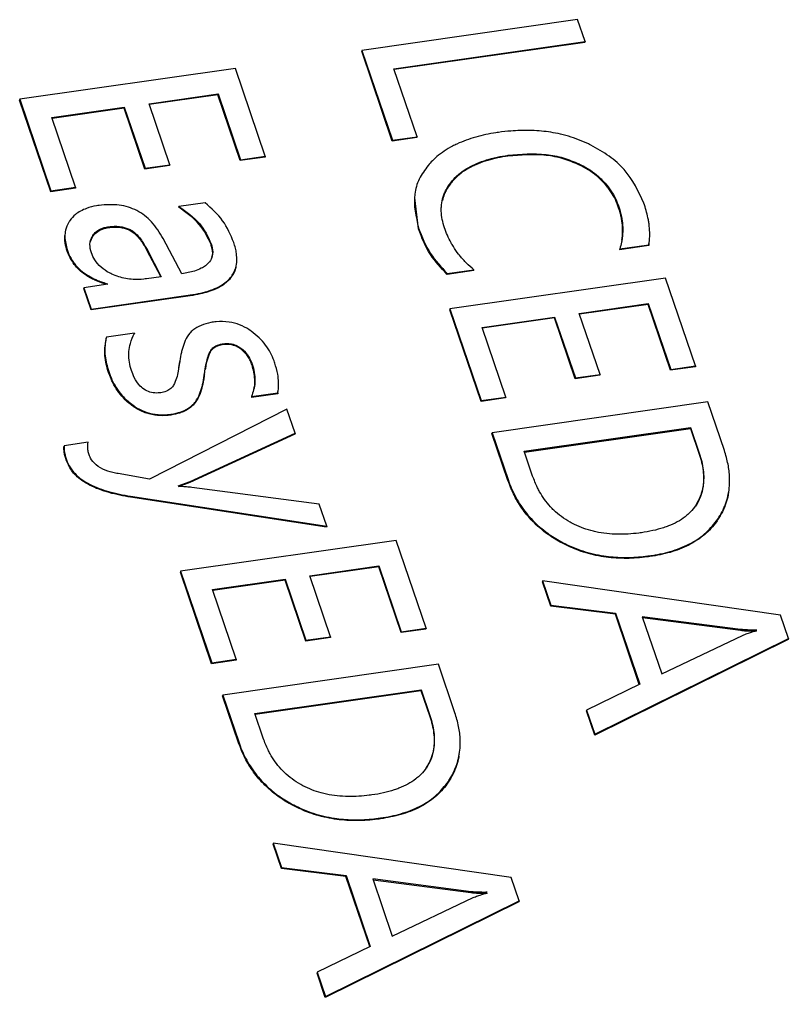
# Model space of a CAD drawing. Header units: millimetres. Extents: x 5 to 415, y 5 to 292.
# Drawn here: x 332.375 to 332.943, y 234.106 to 234.829 of the extents above; entities that cross this region are included whole.
import ezdxf

# ---------------------------------------------------------------- set-up
doc = ezdxf.new("R2010")
doc.units = ezdxf.units.MM

msp = doc.modelspace()

# ---------------------------------------------------------------- linework, layer by layer
at = {"color": 7, "linetype": 'Continuous', "lineweight": 25}
for p, q in [((332.78747, 234.82891), (332.62811, 234.80617)), ((332.793, 234.81265), (332.78747, 234.82891)), ((332.65182, 234.79251), (332.793, 234.81265)), ((332.7929, 234.81202), (332.65202, 234.79191)), ((332.793, 234.81265), (332.7929, 234.81202)), ((332.62811, 234.80617), (332.62801, 234.80553)), ((332.65063, 234.73913), (332.62801, 234.80553)), ((332.62811, 234.80617), (332.65074, 234.73977)), ((332.53466, 234.79283), (332.37531, 234.77009)), ((332.55676, 234.72798), (332.53466, 234.79283)), ((332.6689, 234.74236), (332.65182, 234.79251)), ((332.37531, 234.77009), (332.37521, 234.76946)), ((332.39828, 234.70174), (332.37521, 234.76946)), ((332.37531, 234.77009), (332.39838, 234.70238)), ((332.47087, 234.76669), (332.52187, 234.77396)), ((332.52177, 234.77333), (332.47107, 234.76609)), ((332.52187, 234.77396), (332.52177, 234.77333)), ((332.53833, 234.72473), (332.52177, 234.77333)), ((332.52187, 234.77396), (332.53843, 234.72536)), ((332.39901, 234.75643), (332.45262, 234.76408)), ((332.45252, 234.76345), (332.39922, 234.75584)), ((332.45262, 234.76408), (332.45252, 234.76345)), ((332.46786, 234.71842), (332.45252, 234.76345)), ((332.45262, 234.76408), (332.46797, 234.71906)), ((332.48621, 234.72166), (332.47087, 234.76669)), ((332.41655, 234.70497), (332.39901, 234.75643)), ((332.6688, 234.74173), (332.65063, 234.73913)), ((332.65074, 234.73977), (332.65063, 234.73913)), ((332.65074, 234.73977), (332.6689, 234.74236)), ((332.6689, 234.74236), (332.6688, 234.74173)), ((332.55666, 234.72734), (332.53833, 234.72473)), ((332.53843, 234.72536), (332.53833, 234.72473)), ((332.53843, 234.72536), (332.55676, 234.72798)), ((332.55676, 234.72798), (332.55666, 234.72734)), ((332.73619, 234.72868), (332.73609, 234.72804)), ((332.48611, 234.72102), (332.46786, 234.71842)), ((332.46797, 234.71906), (332.46786, 234.71842)), ((332.46797, 234.71906), (332.48621, 234.72166)), ((332.48621, 234.72166), (332.48611, 234.72102)), ((332.7886, 234.72228), (332.7885, 234.72165)), ((332.41645, 234.70433), (332.39828, 234.70174)), ((332.39838, 234.70238), (332.41655, 234.70497)), ((332.41655, 234.70497), (332.41645, 234.70433)), ((332.69494, 234.70983), (332.69484, 234.70919)), ((332.39838, 234.70238), (332.39828, 234.70174)), ((332.66995, 234.67419), (332.66734, 234.69709)), ((332.49286, 234.69019), (332.49296, 234.69083)), ((332.51235, 234.6936), (332.49296, 234.69083)), ((332.81797, 234.6905), (332.81787, 234.68986)), ((332.44098, 234.67523), (332.44108, 234.67587)), ((332.67005, 234.67482), (332.66995, 234.67419)), ((332.42774, 234.66489), (332.42925, 234.66876)), ((332.42936, 234.6694), (332.42925, 234.66876)), ((332.45692, 234.67374), (332.45682, 234.6731)), ((332.49512, 234.64112), (332.48131, 234.6671)), ((332.51678, 234.66331), (332.51667, 234.66268)), ((332.84004, 234.66191), (332.81853, 234.65884)), ((332.81863, 234.65947), (332.84014, 234.66254)), ((332.84017, 234.66424), (332.84004, 234.66191)), ((332.84014, 234.66254), (332.84004, 234.66191)), ((332.84025, 234.6631), (332.84035, 234.66374)), ((332.41056, 234.65838), (332.41046, 234.65775)), ((332.46913, 234.65948), (332.46903, 234.65885)), ((332.46903, 234.65885), (332.47948, 234.63889)), ((332.46913, 234.65948), (332.47989, 234.63895)), ((332.81863, 234.65947), (332.81853, 234.65884)), ((332.47989, 234.63895), (332.46897, 234.63739)), ((332.71083, 234.64347), (332.69111, 234.64065)), ((332.69121, 234.64129), (332.69111, 234.64065)), ((332.69121, 234.64129), (332.71093, 234.6441)), ((332.71083, 234.64347), (332.71093, 234.6441)), ((332.44037, 234.63331), (332.42278, 234.6308)), ((332.85256, 234.63789), (332.6932, 234.61515)), ((332.87466, 234.57303), (332.85256, 234.63789)), ((332.42278, 234.6308), (332.42267, 234.63016)), ((332.42805, 234.61439), (332.42267, 234.63016)), ((332.42278, 234.6308), (332.42815, 234.61503)), ((332.50129, 234.62484), (332.42805, 234.61439)), ((332.42815, 234.61503), (332.50139, 234.62548)), ((332.50139, 234.62548), (332.50129, 234.62484)), ((332.78877, 234.61174), (332.83977, 234.61902)), ((332.83966, 234.61838), (332.78897, 234.61115)), ((332.83977, 234.61902), (332.83966, 234.61838)), ((332.85623, 234.56978), (332.83966, 234.61838)), ((332.83977, 234.61902), (332.85633, 234.57042)), ((332.42815, 234.61503), (332.42805, 234.61439)), ((332.6932, 234.61515), (332.6931, 234.61451)), ((332.71618, 234.54679), (332.6931, 234.61451)), ((332.6932, 234.61515), (332.71628, 234.54743)), ((332.80411, 234.56671), (332.78877, 234.61174)), ((332.71691, 234.60149), (332.77052, 234.60914)), ((332.77041, 234.6085), (332.71711, 234.60089)), ((332.77052, 234.60914), (332.77041, 234.6085)), ((332.78576, 234.56347), (332.77041, 234.6085)), ((332.77052, 234.60914), (332.78586, 234.56411)), ((332.46004, 234.59717), (332.43942, 234.59423)), ((332.46004, 234.59717), (332.45994, 234.59653)), ((332.73445, 234.55002), (332.71691, 234.60149)), ((332.5259, 234.58942), (332.52579, 234.58878)), ((332.53861, 234.5862), (332.53851, 234.58557)), ((332.49282, 234.57164), (332.49352, 234.57618)), ((332.49363, 234.57682), (332.49352, 234.57618)), ((332.54708, 234.57439), (332.54698, 234.57375)), ((332.44106, 234.56888), (332.44096, 234.56824)), ((332.80401, 234.56608), (332.78576, 234.56347)), ((332.78586, 234.56411), (332.80411, 234.56671)), ((332.80411, 234.56671), (332.80401, 234.56608)), ((332.87456, 234.5724), (332.85623, 234.56978)), ((332.85633, 234.57042), (332.85623, 234.56978)), ((332.85633, 234.57042), (332.87466, 234.57303)), ((332.87466, 234.57303), (332.87456, 234.5724)), ((332.78586, 234.56411), (332.78576, 234.56347)), ((332.56593, 234.55249), (332.54654, 234.54972)), ((332.54664, 234.55036), (332.56603, 234.55313)), ((332.56603, 234.55313), (332.56593, 234.55249)), ((332.56603, 234.55316), (332.56608, 234.55344)), ((332.50411, 234.5453), (332.50401, 234.54467)), ((332.54664, 234.55036), (332.54654, 234.54972)), ((332.73434, 234.54939), (332.71618, 234.54679)), ((332.71628, 234.54743), (332.71618, 234.54679)), ((332.71628, 234.54743), (332.73445, 234.55002)), ((332.88374, 234.54638), (332.72438, 234.52365)), ((332.73445, 234.55002), (332.73434, 234.54939)), ((332.89598, 234.51047), (332.88374, 234.54638)), ((332.45903, 234.54397), (332.45893, 234.54333)), ((332.57274, 234.54096), (332.47119, 234.48947)), ((332.48709, 234.53734), (332.48699, 234.5367)), ((332.57875, 234.52332), (332.57274, 234.54096)), ((332.57865, 234.52268), (332.50111, 234.48698)), ((332.50121, 234.48762), (332.57875, 234.52332)), ((332.57875, 234.52332), (332.57865, 234.52268)), ((332.72438, 234.52365), (332.72428, 234.52301)), ((332.73608, 234.48838), (332.72428, 234.52301)), ((332.72438, 234.52365), (332.73618, 234.48901)), ((332.74809, 234.50998), (332.87095, 234.52752)), ((332.74829, 234.50939), (332.87085, 234.52688)), ((332.87095, 234.52752), (332.87085, 234.52688)), ((332.87085, 234.52688), (332.87733, 234.50786)), ((332.87095, 234.52752), (332.87743, 234.50849)), ((332.42582, 234.51658), (332.40806, 234.51405)), ((332.75432, 234.4917), (332.74809, 234.50998)), ((332.87743, 234.50849), (332.87733, 234.50786)), ((332.47119, 234.48947), (332.44814, 234.49344)), ((332.50111, 234.48698), (332.4924, 234.48371)), ((332.4925, 234.48435), (332.50121, 234.48762)), ((332.50121, 234.48762), (332.50111, 234.48698)), ((332.73618, 234.48901), (332.73608, 234.48838)), ((332.59658, 234.47098), (332.50251, 234.48331)), ((332.89914, 234.4797), (332.89924, 234.48034)), ((332.45724, 234.47675), (332.45714, 234.47612)), ((332.60205, 234.454), (332.45714, 234.47612)), ((332.45724, 234.47675), (332.60215, 234.45463)), ((332.60215, 234.45463), (332.59658, 234.47098)), ((332.8911, 234.45985), (332.891, 234.45922)), ((332.60215, 234.45463), (332.60205, 234.454)), ((332.65349, 234.44414), (332.49413, 234.4214)), ((332.67559, 234.37929), (332.65349, 234.44414)), ((332.77507, 234.44267), (332.77517, 234.44331)), ((332.84103, 234.4328), (332.84093, 234.43216)), ((332.58969, 234.41799), (332.64069, 234.42527)), ((332.64059, 234.42463), (332.5899, 234.4174)), ((332.64069, 234.42527), (332.64059, 234.42463)), ((332.65715, 234.37603), (332.64059, 234.42463)), ((332.64069, 234.42527), (332.65726, 234.37667)), ((332.49413, 234.4214), (332.49403, 234.42076)), ((332.51711, 234.35305), (332.49403, 234.42076)), ((332.49413, 234.4214), (332.51721, 234.35368)), ((332.51784, 234.40774), (332.57145, 234.41539)), ((332.57134, 234.41475), (332.51804, 234.40715)), ((332.57145, 234.41539), (332.57134, 234.41475)), ((332.58669, 234.36973), (332.57134, 234.41475)), ((332.57145, 234.41539), (332.58679, 234.37036)), ((332.60504, 234.37297), (332.58969, 234.41799)), ((332.53537, 234.35628), (332.51784, 234.40774)), ((332.7617, 234.41415), (332.76159, 234.41352)), ((332.76771, 234.39556), (332.76159, 234.41352)), ((332.7617, 234.41415), (332.76782, 234.39619)), ((332.93739, 234.38894), (332.7617, 234.41415)), ((332.76782, 234.39619), (332.76771, 234.39556)), ((332.81542, 234.38967), (332.76771, 234.39556)), ((332.76782, 234.39619), (332.81553, 234.39031)), ((332.81553, 234.39031), (332.81542, 234.38967)), ((332.83312, 234.33775), (332.81542, 234.38967)), ((332.81553, 234.39031), (332.83339, 234.33788)), ((332.83529, 234.38773), (332.84969, 234.34547)), ((332.90794, 234.37835), (332.83529, 234.38773)), ((332.83552, 234.38705), (332.90783, 234.37772)), ((332.94331, 234.37156), (332.93739, 234.38894)), ((332.67548, 234.37865), (332.65715, 234.37603)), ((332.65726, 234.37667), (332.67559, 234.37929)), ((332.67559, 234.37929), (332.67548, 234.37865)), ((332.90783, 234.37772), (332.90794, 234.37835)), ((332.60494, 234.37233), (332.58669, 234.36973)), ((332.58679, 234.37036), (332.60504, 234.37297)), ((332.60504, 234.37297), (332.60494, 234.37233)), ((332.65726, 234.37667), (332.65715, 234.37603)), ((332.94321, 234.37092), (332.8002, 234.30022)), ((332.8003, 234.30086), (332.94331, 234.37156)), ((332.84969, 234.34547), (332.90944, 234.37394)), ((332.94331, 234.37156), (332.94321, 234.37092)), ((332.58679, 234.37036), (332.58669, 234.36973)), ((332.53527, 234.35564), (332.51711, 234.35305)), ((332.51721, 234.35368), (332.51711, 234.35305)), ((332.51721, 234.35368), (332.53537, 234.35628)), ((332.68467, 234.35264), (332.52531, 234.3299)), ((332.53537, 234.35628), (332.53527, 234.35564)), ((332.69691, 234.31672), (332.68467, 234.35264)), ((332.83339, 234.33788), (332.79418, 234.31882)), ((332.52531, 234.3299), (332.52521, 234.32926)), ((332.53701, 234.29463), (332.52521, 234.32926)), ((332.52531, 234.3299), (332.53711, 234.29527)), ((332.54902, 234.31624), (332.67188, 234.33377)), ((332.54922, 234.31564), (332.67177, 234.33313)), ((332.67188, 234.33377), (332.67177, 234.33313)), ((332.67177, 234.33313), (332.67826, 234.31411)), ((332.67188, 234.33377), (332.67836, 234.31475)), ((332.55525, 234.29796), (332.54902, 234.31624)), ((332.67836, 234.31475), (332.67826, 234.31411)), ((332.79418, 234.31882), (332.79408, 234.31818)), ((332.8002, 234.30022), (332.79408, 234.31818)), ((332.79418, 234.31882), (332.8003, 234.30086)), ((332.8003, 234.30086), (332.8002, 234.30022)), ((332.53711, 234.29527), (332.53701, 234.29463)), ((332.70007, 234.28595), (332.70017, 234.28659)), ((332.69203, 234.26611), (332.69193, 234.26547)), ((332.57599, 234.24893), (332.5761, 234.24956)), ((332.64196, 234.23905), (332.64186, 234.23841)), ((332.56262, 234.2204), (332.56252, 234.21977)), ((332.56864, 234.20181), (332.56252, 234.21977)), ((332.56262, 234.2204), (332.56874, 234.20244)), ((332.73832, 234.19519), (332.56262, 234.2204)), ((332.56874, 234.20244), (332.56864, 234.20181)), ((332.61635, 234.19593), (332.56864, 234.20181)), ((332.56874, 234.20244), (332.61645, 234.19656)), ((332.61645, 234.19656), (332.61635, 234.19593)), ((332.63405, 234.144), (332.61635, 234.19593)), ((332.61645, 234.19656), (332.63432, 234.14413)), ((332.63621, 234.19398), (332.65061, 234.15172)), ((332.70887, 234.18461), (332.63621, 234.19398)), ((332.63645, 234.1933), (332.70876, 234.18397)), ((332.74424, 234.17781), (332.73832, 234.19519)), ((332.70876, 234.18397), (332.70887, 234.18461)), ((332.74414, 234.17717), (332.60113, 234.10648)), ((332.60123, 234.10711), (332.74424, 234.17781)), ((332.65061, 234.15172), (332.71037, 234.1802)), ((332.74424, 234.17781), (332.74414, 234.17717)), ((332.63432, 234.14413), (332.59511, 234.12507)), ((332.59511, 234.12507), (332.59501, 234.12444)), ((332.60113, 234.10648), (332.59501, 234.12444)), ((332.59511, 234.12507), (332.60123, 234.10711)), ((332.60123, 234.10711), (332.60113, 234.10648))]:
    msp.add_line(p, q, dxfattribs=at)
for points, knots in [([(332.79727, 234.73621), (332.79669, 234.7365), (332.79378, 234.73793), (332.78836, 234.74024), (332.78084, 234.74279), (332.7711, 234.74524), (332.76142, 234.74661), (332.75205, 234.74708), (332.74507, 234.74703), (332.73741, 234.7466), (332.73215, 234.74594), (332.72915, 234.74556)], [0, 0, 0, 0, 0.028337, 0.141813, 0.255298, 0.368782, 0.568977, 0.668782, 0.768577, 0.868361, 1, 1, 1, 1]), ([(332.72915, 234.74556), (332.72851, 234.74547), (332.72532, 234.745), (332.71709, 234.74349), (332.70732, 234.74078), (332.69939, 234.73752), (332.69401, 234.73486), (332.68895, 234.73186), (332.68269, 234.72724), (332.67913, 234.72341), (332.67706, 234.72118)], [0, 0, 0, 0, 0.030679, 0.153456, 0.399623, 0.522466, 0.58384, 0.706719, 0.829611, 1, 1, 1, 1]), ([(332.83649, 234.69331), (332.83251, 234.70191), (332.82663, 234.71462), (332.81116, 234.72842), (332.80193, 234.7336), (332.79727, 234.73621)], [0, 0, 0, 0, 0.509421, 0.752058, 1, 1, 1, 1]), ([(332.73609, 234.72804), (332.73545, 234.72794), (332.73225, 234.72747), (332.72657, 234.72638), (332.71925, 234.7244), (332.71347, 234.72224), (332.70801, 234.71967), (332.70396, 234.71726), (332.69908, 234.71365), (332.69658, 234.71102), (332.69484, 234.70919)], [0, 0, 0, 0, 0.039025, 0.195244, 0.351514, 0.507848, 0.585931, 0.742371, 0.820465, 1, 1, 1, 1]), ([(332.69494, 234.70983), (332.6953, 234.71024), (332.69709, 234.71228), (332.7, 234.71492), (332.70465, 234.71829), (332.70979, 234.72123), (332.71542, 234.72361), (332.72148, 234.72564), (332.72796, 234.72735), (332.73344, 234.72823), (332.73619, 234.72868)], [0, 0, 0, 0, 0.039027, 0.195515, 0.273607, 0.430053, 0.586432, 0.664504, 0.831454, 1, 1, 1, 1]), ([(332.7885, 234.72165), (332.78468, 234.72324), (332.77695, 234.72647), (332.75904, 234.72997), (332.74545, 234.72882), (332.73609, 234.72804)], [0, 0, 0, 0, 0.23421, 0.47286, 1, 1, 1, 1]), ([(332.73619, 234.72868), (332.74555, 234.72946), (332.75914, 234.7306), (332.77706, 234.7271), (332.78478, 234.72388), (332.7886, 234.72228)], [0, 0, 0, 0, 0.52714, 0.76579, 1, 1, 1, 1]), ([(332.67706, 234.72118), (332.67467, 234.71789), (332.66992, 234.71133), (332.66525, 234.69564), (332.6681, 234.68327), (332.67005, 234.67482)], [0, 0, 0, 0, 0.2419, 0.482058, 1, 1, 1, 1]), ([(332.81787, 234.68986), (332.81769, 234.69036), (332.81681, 234.69289), (332.81481, 234.69739), (332.8119, 234.70221), (332.80842, 234.70681), (332.80518, 234.71029), (332.80058, 234.7143), (332.79547, 234.71802), (332.79084, 234.72043), (332.7885, 234.72165)], [0, 0, 0, 0, 0.039814, 0.199277, 0.358814, 0.43848, 0.598116, 0.67779, 0.837305, 1, 1, 1, 1]), ([(332.7886, 234.72228), (332.78918, 234.722), (332.79209, 234.72056), (332.79706, 234.71764), (332.80202, 234.71387), (332.80645, 234.70975), (332.80955, 234.7062), (332.81286, 234.70152), (332.81566, 234.69662), (332.8172, 234.69255), (332.81797, 234.6905)], [0, 0, 0, 0, 0.0398157, 0.1994125, 0.3590607, 0.4387339, 0.5983727, 0.6780376, 0.8379436, 1, 1, 1, 1]), ([(332.68918, 234.67509), (332.68901, 234.6756), (332.68817, 234.67813), (332.68709, 234.68276), (332.68669, 234.68792), (332.687, 234.69303), (332.68783, 234.69705), (332.68927, 234.70091), (332.69123, 234.70498), (332.69341, 234.70783), (332.69494, 234.70983)], [0, 0, 0, 0, 0.0421709, 0.2111052, 0.380133, 0.4645219, 0.6336736, 0.7180713, 0.8024677, 1, 1, 1, 1]), ([(332.69484, 234.70919), (332.69449, 234.70878), (332.69277, 234.7067), (332.69076, 234.70357), (332.6887, 234.69931), (332.68805, 234.69678), (332.68766, 234.69525)], [0, 0, 0, 0, 0.098943, 0.495684, 0.693685, 1, 1, 1, 1]), ([(332.434, 234.69163), (332.43336, 234.69153), (332.43016, 234.69104), (332.42383, 234.6894), (332.41679, 234.68573), (332.4137, 234.68199), (332.41243, 234.68045)], [0, 0, 0, 0, 0.071616, 0.359375, 0.737601, 1, 1, 1, 1]), ([(332.48131, 234.6671), (332.47874, 234.67138), (332.47405, 234.6792), (332.46427, 234.68695), (332.45567, 234.69049), (332.44622, 234.69263), (332.43898, 234.69204), (332.434, 234.69163)], [0, 0, 0, 0, 0.290711, 0.529971, 0.641214, 0.753447, 1, 1, 1, 1]), ([(332.51667, 234.66268), (332.51426, 234.66788), (332.50932, 234.67849), (332.49842, 234.68624), (332.49286, 234.69019)], [0, 0, 0, 0, 0.4903, 1, 1, 1, 1]), ([(332.49296, 234.69083), (332.49852, 234.68688), (332.50942, 234.67912), (332.51436, 234.66851), (332.51678, 234.66331)], [0, 0, 0, 0, 0.5097, 1, 1, 1, 1]), ([(332.53349, 234.66415), (332.53119, 234.66972), (332.52672, 234.68054), (332.51704, 234.68933), (332.51235, 234.6936)], [0, 0, 0, 0, 0.515166, 1, 1, 1, 1]), ([(332.82024, 234.66594), (332.82027, 234.66605), (332.82052, 234.66716), (332.82068, 234.66933), (332.82086, 234.67239), (332.82076, 234.6765), (332.82027, 234.68062), (332.81926, 234.68543), (332.81841, 234.68815), (332.81787, 234.68986)], [0, 0, 0, 0, 0.015014, 0.143212, 0.271409, 0.399606, 0.656237, 0.784427, 1, 1, 1, 1]), ([(332.81797, 234.6905), (332.81814, 234.68999), (332.81898, 234.68745), (332.81988, 234.68387), (332.82055, 234.67975), (332.82086, 234.67667), (332.82099, 234.67256), (332.8207, 234.66847), (332.81991, 234.66376), (332.81912, 234.66112), (332.81863, 234.65947)], [0, 0, 0, 0, 0.049077, 0.245572, 0.343749, 0.441927, 0.540107, 0.736672, 0.834854, 1, 1, 1, 1]), ([(332.84014, 234.66254), (332.84023, 234.66304), (332.84068, 234.66556), (332.84098, 234.67016), (332.84067, 234.67531), (332.84009, 234.67943), (332.83937, 234.68329), (332.83824, 234.68793), (332.83707, 234.69151), (332.83649, 234.69331)], [0, 0, 0, 0, 0.0498129, 0.2493763, 0.4488229, 0.5484553, 0.6480842, 0.8238076, 1, 1, 1, 1]), ([(332.41243, 234.68045), (332.41214, 234.68001), (332.41066, 234.6778), (332.40913, 234.67382), (332.40832, 234.66679), (332.40966, 234.66177), (332.41056, 234.65838)], [0, 0, 0, 0, 0.067672, 0.340291, 0.55427, 1, 1, 1, 1]), ([(332.42925, 234.66876), (332.42957, 234.6692), (332.43078, 234.67088), (332.43386, 234.6733), (332.43787, 234.67472), (332.44033, 234.67512), (332.44098, 234.67523)], [0, 0, 0, 0, 0.12901, 0.501438, 0.869113, 1, 1, 1, 1]), ([(332.42936, 234.6694), (332.42967, 234.66983), (332.43088, 234.67151), (332.43396, 234.67394), (332.43797, 234.67536), (332.44043, 234.67576), (332.44108, 234.67587)], [0, 0, 0, 0, 0.12901, 0.501438, 0.869113, 1, 1, 1, 1]), ([(332.44098, 234.67523), (332.44162, 234.67531), (332.44487, 234.67572), (332.45052, 234.6757), (332.45491, 234.67389), (332.45682, 234.6731)], [0, 0, 0, 0, 0.122305, 0.618252, 1, 1, 1, 1]), ([(332.44108, 234.67587), (332.44172, 234.67595), (332.44497, 234.67636), (332.45062, 234.67633), (332.45501, 234.67453), (332.45692, 234.67374)], [0, 0, 0, 0, 0.122305, 0.618252, 1, 1, 1, 1]), ([(332.67005, 234.67482), (332.67252, 234.66837), (332.67711, 234.65637), (332.68675, 234.64606), (332.69121, 234.64129)], [0, 0, 0, 0, 0.537248, 1, 1, 1, 1]), ([(332.71093, 234.6441), (332.71045, 234.64449), (332.70807, 234.64643), (332.70499, 234.64934), (332.7018, 234.65283), (332.69886, 234.65644), (332.69626, 234.66019), (332.69353, 234.66487), (332.69123, 234.66949), (332.68987, 234.67322), (332.68918, 234.67509)], [0, 0, 0, 0, 0.044646, 0.22349, 0.312806, 0.40212, 0.580915, 0.670222, 0.834615, 1, 1, 1, 1]), ([(332.41046, 234.65775), (332.41029, 234.65825), (332.40946, 234.66079), (332.40856, 234.66471), (332.40871, 234.66807), (332.40877, 234.66939)], [0, 0, 0, 0, 0.131946, 0.661152, 1, 1, 1, 1]), ([(332.42833, 234.65663), (332.42816, 234.65714), (332.42736, 234.65969), (332.42678, 234.66423), (332.42854, 234.66777), (332.42936, 234.6694)], [0, 0, 0, 0, 0.117318, 0.591515, 1, 1, 1, 1]), ([(332.45682, 234.6731), (332.45738, 234.67278), (332.4589, 234.6719), (332.4616, 234.66963), (332.4654, 234.66526), (332.46762, 234.66133), (332.46903, 234.65885)], [0, 0, 0, 0, 0.09249, 0.253814, 0.528023, 1, 1, 1, 1]), ([(332.45692, 234.67374), (332.45748, 234.67342), (332.459, 234.67254), (332.4617, 234.67027), (332.4655, 234.6659), (332.46772, 234.66197), (332.46913, 234.65948)], [0, 0, 0, 0, 0.09249, 0.253814, 0.528023, 1, 1, 1, 1]), ([(332.69111, 234.64065), (332.68665, 234.64542), (332.67701, 234.65573), (332.67242, 234.66774), (332.66995, 234.67419)], [0, 0, 0, 0, 0.462752, 1, 1, 1, 1]), ([(332.51678, 234.66331), (332.51694, 234.66281), (332.51776, 234.66025), (332.51826, 234.65594), (332.51658, 234.65075), (332.51328, 234.64731), (332.50912, 234.64481), (332.50334, 234.64255), (332.4983, 234.64167), (332.49512, 234.64112)], [0, 0, 0, 0, 0.046558, 0.234517, 0.383352, 0.532446, 0.631181, 0.767167, 1, 1, 1, 1]), ([(332.50139, 234.62548), (332.50203, 234.62557), (332.50523, 234.62605), (332.51089, 234.62718), (332.51782, 234.62931), (332.52356, 234.63198), (332.5292, 234.63583), (332.53303, 234.64044), (332.53583, 234.64756), (332.53597, 234.65388), (332.53477, 234.66012), (332.53392, 234.6628), (332.53349, 234.66415)], [0, 0, 0, 0, 0.028125, 0.140758, 0.253503, 0.353047, 0.434793, 0.584885, 0.658402, 0.851435, 0.925473, 1, 1, 1, 1]), ([(332.51719, 234.65339), (332.51737, 234.65384), (332.5184, 234.65631), (332.51764, 234.6596), (332.51682, 234.66222), (332.51667, 234.66268)], [0, 0, 0, 0, 0.152606, 0.85044, 1, 1, 1, 1]), ([(332.44025, 234.63306), (332.43961, 234.63324), (332.4364, 234.63414), (332.43205, 234.63575), (332.42675, 234.63839), (332.42237, 234.64119), (332.41813, 234.6449), (332.41529, 234.64833), (332.41252, 234.65257), (332.41134, 234.65554), (332.41046, 234.65775)], [0, 0, 0, 0, 0.045171, 0.22642, 0.316855, 0.458389, 0.595958, 0.733499, 0.802092, 1, 1, 1, 1]), ([(332.41056, 234.65838), (332.41074, 234.65788), (332.41164, 234.65535), (332.41339, 234.65187), (332.41605, 234.64814), (332.41881, 234.64502), (332.42256, 234.64177), (332.42746, 234.63864), (332.43222, 234.6364), (332.43655, 234.63479), (332.43908, 234.63406), (332.44035, 234.63369)], [0, 0, 0, 0, 0.045164, 0.226435, 0.316857, 0.407295, 0.545226, 0.683133, 0.820958, 0.910197, 1, 1, 1, 1]), ([(332.44345, 234.64083), (332.44286, 234.64112), (332.43993, 234.64254), (332.43516, 234.6458), (332.43063, 234.65104), (332.42906, 234.65485), (332.42833, 234.65663)], [0, 0, 0, 0, 0.079253, 0.399066, 0.719237, 1, 1, 1, 1]), ([(332.53502, 234.64616), (332.53496, 234.64577), (332.5347, 234.64399), (332.53285, 234.63983), (332.52831, 234.63421), (332.52126, 234.63012), (332.51458, 234.62766), (332.50833, 234.62598), (332.50381, 234.62525), (332.50129, 234.62484)], [0, 0, 0, 0, 0.032268, 0.144942, 0.360378, 0.577515, 0.707172, 0.836728, 1, 1, 1, 1]), ([(332.46897, 234.63739), (332.46833, 234.6373), (332.4651, 234.63688), (332.45997, 234.63673), (332.45184, 234.63758), (332.4468, 234.63953), (332.44345, 234.64083)], [0, 0, 0, 0, 0.075963, 0.381216, 0.588002, 1, 1, 1, 1]), ([(332.51856, 234.60542), (332.51793, 234.60532), (332.51472, 234.60482), (332.50919, 234.60324), (332.50452, 234.60056), (332.50246, 234.59871), (332.50208, 234.59837)], [0, 0, 0, 0, 0.1002178, 0.5037377, 0.9086422, 1, 1, 1, 1]), ([(332.54629, 234.59877), (332.54577, 234.59913), (332.54316, 234.6009), (332.5379, 234.60361), (332.52958, 234.60586), (332.52295, 234.60598), (332.51923, 234.6055), (332.51856, 234.60542)], [0, 0, 0, 0, 0.067386, 0.338628, 0.610821, 0.930306, 1, 1, 1, 1]), ([(332.45788, 234.56966), (332.45771, 234.57016), (332.45688, 234.5727), (332.45554, 234.57944), (332.45619, 234.58841), (332.45895, 234.5947), (332.46004, 234.59717)], [0, 0, 0, 0, 0.054673, 0.273892, 0.715931, 1, 1, 1, 1]), ([(332.50208, 234.59837), (332.5017, 234.59798), (332.49974, 234.59601), (332.49747, 234.5918), (332.49579, 234.58694), (332.49451, 234.58194), (332.49398, 234.57887), (332.49363, 234.57682)], [0, 0, 0, 0, 0.0661405, 0.3327265, 0.5974131, 0.7295299, 1, 1, 1, 1]), ([(332.56382, 234.57515), (332.56364, 234.57566), (332.56275, 234.57819), (332.55982, 234.58469), (332.55435, 234.59248), (332.54835, 234.59716), (332.54629, 234.59877)], [0, 0, 0, 0, 0.057764, 0.289161, 0.75592, 1, 1, 1, 1]), ([(332.44096, 234.56824), (332.44079, 234.56875), (332.43995, 234.57128), (332.4388, 234.57589), (332.43769, 234.58393), (332.43868, 234.58977), (332.43932, 234.59359)], [0, 0, 0, 0, 0.060347, 0.301978, 0.543694, 1, 1, 1, 1]), ([(332.43942, 234.59423), (332.4393, 234.59373), (332.43867, 234.59125), (332.4381, 234.58668), (332.43829, 234.57866), (332.43996, 234.57274), (332.44106, 234.56888)], [0, 0, 0, 0, 0.060331, 0.30214, 0.543862, 1, 1, 1, 1]), ([(332.52579, 234.58878), (332.52516, 234.58868), (332.52287, 234.5883), (332.51949, 234.58704), (332.51727, 234.58511), (332.5165, 234.58401), (332.51638, 234.58383)], [0, 0, 0, 0, 0.1632009, 0.5858205, 0.9331441, 1, 1, 1, 1]), ([(332.51648, 234.58446), (332.5168, 234.5849), (332.51776, 234.5862), (332.52045, 234.5881), (332.52357, 234.58906), (332.52555, 234.58937), (332.5259, 234.58942)], [0, 0, 0, 0, 0.163398, 0.493652, 0.912692, 1, 1, 1, 1]), ([(332.53851, 234.58557), (332.53799, 234.58592), (332.53642, 234.58699), (332.53315, 234.58846), (332.52919, 234.58912), (332.5267, 234.58887), (332.52579, 234.58878)], [0, 0, 0, 0, 0.1464227, 0.4415321, 0.7957052, 1, 1, 1, 1]), ([(332.5259, 234.58942), (332.52654, 234.58949), (332.5285, 234.58971), (332.53202, 234.5894), (332.53574, 234.5881), (332.53775, 234.58677), (332.53861, 234.5862)], [0, 0, 0, 0, 0.146459, 0.442233, 0.760623, 1, 1, 1, 1]), ([(332.51192, 234.56775), (332.512, 234.56825), (332.51236, 234.57078), (332.51312, 234.57486), (332.51429, 234.58002), (332.51575, 234.58298), (332.51648, 234.58446)], [0, 0, 0, 0, 0.088201, 0.441079, 0.718851, 1, 1, 1, 1]), ([(332.51638, 234.58383), (332.51611, 234.58338), (332.51529, 234.58202), (332.51405, 234.57855), (332.51302, 234.57447), (332.51252, 234.57133), (332.51236, 234.57029)], [0, 0, 0, 0, 0.108508, 0.32552, 0.775751, 1, 1, 1, 1]), ([(332.54698, 234.57375), (332.5468, 234.57425), (332.54625, 234.57577), (332.54461, 234.57925), (332.54201, 234.58287), (332.53927, 234.58498), (332.53851, 234.58557)], [0, 0, 0, 0, 0.116394, 0.349442, 0.819837, 1, 1, 1, 1]), ([(332.53861, 234.5862), (332.53911, 234.58583), (332.54148, 234.58406), (332.54477, 234.58011), (332.54631, 234.5763), (332.54708, 234.57439)], [0, 0, 0, 0, 0.116555, 0.556009, 1, 1, 1, 1]), ([(332.49363, 234.57682), (332.49356, 234.57631), (332.49325, 234.57378), (332.49254, 234.56948), (332.4914, 234.5639), (332.48985, 234.56054), (332.48907, 234.55885)], [0, 0, 0, 0, 0.082399, 0.412064, 0.704319, 1, 1, 1, 1]), ([(332.54708, 234.57439), (332.54725, 234.57388), (332.54808, 234.57134), (332.54905, 234.56671), (332.54941, 234.55903), (332.54771, 234.55371), (332.54664, 234.55036)], [0, 0, 0, 0, 0.063112, 0.316082, 0.569178, 1, 1, 1, 1]), ([(332.54833, 234.55585), (332.54845, 234.55626), (332.54911, 234.55866), (332.54926, 234.56471), (332.54786, 234.57025), (332.54698, 234.57375)], [0, 0, 0, 0, 0.072733, 0.415955, 1, 1, 1, 1]), ([(332.56603, 234.55313), (332.56611, 234.55363), (332.5665, 234.55615), (332.56669, 234.56077), (332.56604, 234.56766), (332.56463, 234.57243), (332.56382, 234.57515)], [0, 0, 0, 0, 0.069624, 0.348588, 0.627495, 1, 1, 1, 1]), ([(332.45893, 234.54333), (332.45842, 234.5437), (332.45589, 234.54553), (332.45184, 234.54924), (332.44746, 234.55471), (332.44462, 234.55955), (332.44248, 234.56407), (332.44153, 234.56666), (332.44096, 234.56824)], [0, 0, 0, 0, 0.055062, 0.276125, 0.496969, 0.717605, 0.827739, 1, 1, 1, 1]), ([(332.44106, 234.56888), (332.44123, 234.56837), (332.44212, 234.56584), (332.44406, 234.56134), (332.44746, 234.55554), (332.45214, 234.54948), (332.45655, 234.54595), (332.45903, 234.54397)], [0, 0, 0, 0, 0.05507, 0.275588, 0.496239, 0.71708, 1, 1, 1, 1]), ([(332.47962, 234.55325), (332.47897, 234.55317), (332.47672, 234.55291), (332.47269, 234.55315), (332.46791, 234.55498), (332.46328, 234.55881), (332.46003, 234.56394), (332.45852, 234.56794), (332.45788, 234.56966)], [0, 0, 0, 0, 0.060561, 0.211155, 0.358298, 0.519484, 0.793916, 1, 1, 1, 1]), ([(332.51182, 234.56711), (332.51176, 234.56661), (332.51157, 234.56509), (332.51102, 234.56156), (332.5099, 234.55647), (332.50797, 234.55029), (332.50534, 234.54656), (332.50401, 234.54467)], [0, 0, 0, 0, 0.064262, 0.192796, 0.449988, 0.721436, 1, 1, 1, 1]), ([(332.50411, 234.5453), (332.50446, 234.54572), (332.50621, 234.54779), (332.50835, 234.55203), (332.50992, 234.55692), (332.51114, 234.56216), (332.5116, 234.56546), (332.51192, 234.56775)], [0, 0, 0, 0, 0.064292, 0.322866, 0.580267, 0.708771, 1, 1, 1, 1]), ([(332.48907, 234.55885), (332.48877, 234.55841), (332.48787, 234.55708), (332.48556, 234.55505), (332.48243, 234.55373), (332.48026, 234.55336), (332.47962, 234.55325)], [0, 0, 0, 0, 0.155475, 0.468891, 0.841564, 1, 1, 1, 1]), ([(332.50401, 234.54467), (332.50363, 234.54427), (332.50172, 234.54227), (332.49824, 234.53998), (332.49277, 234.53778), (332.48924, 234.53712), (332.48699, 234.5367)], [0, 0, 0, 0, 0.094304, 0.475594, 0.664558, 1, 1, 1, 1]), ([(332.48709, 234.53734), (332.48772, 234.53744), (332.49093, 234.53794), (332.49521, 234.53921), (332.50037, 234.54181), (332.50265, 234.54394), (332.50411, 234.5453)], [0, 0, 0, 0, 0.094275, 0.474132, 0.66312, 1, 1, 1, 1]), ([(332.48699, 234.5367), (332.48634, 234.53662), (332.48311, 234.5362), (332.47704, 234.53614), (332.4686, 234.53789), (332.46265, 234.54076), (332.45958, 234.54288), (332.45893, 234.54333)], [0, 0, 0, 0, 0.066549, 0.334595, 0.603479, 0.916253, 1, 1, 1, 1]), ([(332.45903, 234.54397), (332.45954, 234.54361), (332.46213, 234.54181), (332.46738, 234.53908), (332.47569, 234.53688), (332.48244, 234.53675), (332.48627, 234.53724), (332.48709, 234.53734)], [0, 0, 0, 0, 0.0665492, 0.334628, 0.6035228, 0.9159401, 1, 1, 1, 1]), ([(332.42658, 234.50731), (332.42643, 234.50782), (332.42595, 234.50934), (332.42544, 234.51247), (332.42568, 234.51503), (332.42582, 234.51658)], [0, 0, 0, 0, 0.165569, 0.497265, 1, 1, 1, 1]), ([(332.40979, 234.50301), (332.40962, 234.50351), (332.40912, 234.50504), (332.40849, 234.50753), (332.40798, 234.5105), (332.40796, 234.51244), (332.40795, 234.51341)], [0, 0, 0, 0, 0.147624, 0.443011, 0.720371, 1, 1, 1, 1]), ([(332.40806, 234.51405), (332.40805, 234.51353), (332.40803, 234.512), (332.40834, 234.50948), (332.40897, 234.50652), (332.40958, 234.5046), (332.40989, 234.50364)], [0, 0, 0, 0, 0.147672, 0.443261, 0.720981, 1, 1, 1, 1]), ([(332.87743, 234.50849), (332.8776, 234.50799), (332.87844, 234.50545), (332.87967, 234.50085), (332.88065, 234.49467), (332.88079, 234.48952), (332.88038, 234.48443), (332.87954, 234.48042), (332.87779, 234.47521), (332.87605, 234.47216), (332.87482, 234.47002)], [0, 0, 0, 0, 0.038882, 0.194521, 0.350203, 0.505939, 0.583733, 0.73956, 0.817364, 1, 1, 1, 1]), ([(332.8911, 234.45985), (332.89139, 234.4603), (332.89284, 234.46251), (332.8951, 234.46664), (332.89743, 234.47238), (332.89901, 234.47832), (332.89985, 234.4844), (332.89998, 234.49179), (332.89898, 234.50055), (332.89698, 234.50714), (332.89598, 234.51047)], [0, 0, 0, 0, 0.029431, 0.147275, 0.265125, 0.382976, 0.50082, 0.618651, 0.807924, 1, 1, 1, 1]), ([(332.45714, 234.47612), (332.45648, 234.47622), (332.45451, 234.47653), (332.44991, 234.47736), (332.4434, 234.4788), (332.43575, 234.48107), (332.42864, 234.48395), (332.42258, 234.48731), (332.41786, 234.49093), (332.413, 234.49591), (332.41107, 234.50017), (332.40979, 234.50301)], [0, 0, 0, 0, 0.033049, 0.0991543, 0.2314489, 0.3638127, 0.4963015, 0.6174658, 0.7190748, 0.8131383, 1, 1, 1, 1]), ([(332.40989, 234.50364), (332.41007, 234.50314), (332.41099, 234.5006), (332.41319, 234.49675), (332.41701, 234.49245), (332.42151, 234.48875), (332.42719, 234.48535), (332.43392, 234.48242), (332.44124, 234.48005), (332.44903, 234.47813), (332.4545, 234.47721), (332.45724, 234.47675)], [0, 0, 0, 0, 0.033043, 0.166017, 0.260385, 0.354718, 0.478475, 0.60204, 0.725476, 0.862242, 1, 1, 1, 1]), ([(332.44814, 234.49344), (332.44748, 234.49356), (332.44419, 234.49415), (332.43832, 234.49577), (332.43153, 234.49951), (332.42794, 234.50386), (332.42689, 234.50652), (332.42658, 234.50731)], [0, 0, 0, 0, 0.0695123, 0.3491028, 0.6313467, 0.891089, 1, 1, 1, 1]), ([(332.87733, 234.50786), (332.8775, 234.50735), (332.87834, 234.50482), (332.87957, 234.50021), (332.88055, 234.49403), (332.88069, 234.48889), (332.88027, 234.48379), (332.87944, 234.47978), (332.87769, 234.47457), (332.87594, 234.47152), (332.87472, 234.46938)], [0, 0, 0, 0, 0.038882, 0.194521, 0.350203, 0.505939, 0.583733, 0.73956, 0.817364, 1, 1, 1, 1]), ([(332.77507, 234.44267), (332.77451, 234.44299), (332.7717, 234.44454), (332.76687, 234.44758), (332.76089, 234.45206), (332.75398, 234.45828), (332.74825, 234.46497), (332.74368, 234.47187), (332.73965, 234.47903), (332.73752, 234.48462), (332.73608, 234.48838)], [0, 0, 0, 0, 0.028512, 0.142681, 0.256857, 0.371032, 0.579596, 0.683577, 0.787546, 1, 1, 1, 1]), ([(332.73618, 234.48901), (332.73636, 234.48851), (332.73724, 234.48598), (332.73987, 234.47945), (332.74414, 234.47161), (332.74959, 234.46419), (332.75427, 234.45889), (332.75955, 234.45393), (332.76634, 234.44853), (332.77185, 234.44527), (332.77517, 234.44331)], [0, 0, 0, 0, 0.028511, 0.142608, 0.371308, 0.485452, 0.599611, 0.713782, 0.827958, 1, 1, 1, 1]), ([(332.78369, 234.45664), (332.78313, 234.45695), (332.78028, 234.45846), (332.77549, 234.46157), (332.77079, 234.46553), (332.76661, 234.4698), (332.76295, 234.47434), (332.75994, 234.47912), (332.75689, 234.48488), (332.75542, 234.48879), (332.75432, 234.4917)], [0, 0, 0, 0, 0.037309, 0.186926, 0.33652, 0.411168, 0.560666, 0.710092, 0.784719, 1, 1, 1, 1]), ([(332.50251, 234.48331), (332.50184, 234.48337), (332.49986, 234.48355), (332.49656, 234.48381), (332.49392, 234.48389), (332.4926, 234.48393)], [0, 0, 0, 0, 0.200722, 0.600044, 1, 1, 1, 1]), ([(332.89892, 234.47873), (332.89887, 234.47835), (332.89855, 234.47596), (332.89718, 234.47144), (332.89472, 234.46524), (332.89224, 234.46123), (332.891, 234.45922)], [0, 0, 0, 0, 0.054001, 0.346649, 0.671498, 1, 1, 1, 1]), ([(332.87482, 234.47002), (332.87453, 234.46958), (332.87305, 234.46737), (332.87049, 234.46451), (332.8662, 234.46086), (332.86129, 234.45768), (332.85577, 234.45515), (332.84971, 234.45299), (332.8431, 234.45118), (332.83747, 234.45027), (332.83464, 234.44981)], [0, 0, 0, 0, 0.038639, 0.193718, 0.271047, 0.42607, 0.580981, 0.658278, 0.828146, 1, 1, 1, 1]), ([(332.891, 234.45922), (332.8907, 234.45878), (332.88921, 234.45659), (332.88614, 234.45281), (332.88134, 234.44819), (332.87583, 234.44409), (332.86968, 234.44054), (332.86301, 234.43759), (332.85359, 234.4344), (332.84599, 234.43305), (332.84093, 234.43216)], [0, 0, 0, 0, 0.030296, 0.151639, 0.273007, 0.394386, 0.515762, 0.637119, 0.75845, 1, 1, 1, 1]), ([(332.84103, 234.4328), (332.84167, 234.43289), (332.84487, 234.43336), (332.85054, 234.43445), (332.85787, 234.43641), (332.86486, 234.43892), (332.87142, 234.44203), (332.87739, 234.44573), (332.88456, 234.45134), (332.88849, 234.45645), (332.8911, 234.45985)], [0, 0, 0, 0, 0.0303, 0.151589, 0.272906, 0.394252, 0.515625, 0.637018, 0.758415, 1, 1, 1, 1]), ([(332.83464, 234.44981), (332.83399, 234.44972), (332.83079, 234.44927), (332.82493, 234.44872), (332.817, 234.44853), (332.80901, 234.44901), (332.80239, 234.45005), (332.79614, 234.45157), (332.79019, 234.45349), (332.78587, 234.45558), (332.78369, 234.45664)], [0, 0, 0, 0, 0.0378461, 0.1893494, 0.3409046, 0.4925286, 0.6442331, 0.7199704, 0.8586324, 1, 1, 1, 1]), ([(332.77517, 234.44331), (332.77573, 234.44301), (332.77856, 234.44148), (332.78387, 234.43899), (332.79128, 234.43622), (332.79898, 234.43407), (332.80876, 234.43219), (332.81832, 234.43142), (332.82978, 234.43149), (332.83652, 234.43227), (332.84103, 234.4328)], [0, 0, 0, 0, 0.029118, 0.14573, 0.262359, 0.378994, 0.495623, 0.696613, 0.796808, 1, 1, 1, 1]), ([(332.84093, 234.43216), (332.84029, 234.43207), (332.83708, 234.43163), (332.82889, 234.43082), (332.81867, 234.43071), (332.80859, 234.43167), (332.80109, 234.43295), (332.79374, 234.43481), (332.78485, 234.43777), (332.77886, 234.44077), (332.77507, 234.44267)], [0, 0, 0, 0, 0.029119, 0.145666, 0.367161, 0.477673, 0.5882, 0.698737, 0.809275, 1, 1, 1, 1]), ([(332.91984, 234.37789), (332.91918, 234.37788), (332.9172, 234.37785), (332.91423, 234.37789), (332.91091, 234.37802), (332.90893, 234.37824), (332.90794, 234.37835)], [0, 0, 0, 0, 0.166838, 0.500567, 0.749792, 1, 1, 1, 1]), ([(332.90783, 234.37772), (332.9085, 234.37764), (332.91048, 234.3774), (332.91447, 234.37722), (332.91776, 234.37724), (332.91974, 234.37725)], [0, 0, 0, 0, 0.1669493, 0.5009235, 1, 1, 1, 1]), ([(332.90944, 234.37394), (332.91, 234.37418), (332.91167, 234.37491), (332.9152, 234.37609), (332.91818, 234.37698), (332.91997, 234.37751)], [0, 0, 0, 0, 0.167416, 0.502185, 1, 1, 1, 1]), ([(332.67826, 234.31411), (332.67842, 234.3136), (332.67927, 234.31107), (332.6805, 234.30647), (332.68147, 234.30029), (332.68162, 234.29514), (332.6812, 234.29004), (332.68037, 234.28603), (332.67862, 234.28082), (332.67687, 234.27777), (332.67565, 234.27563)], [0, 0, 0, 0, 0.038882, 0.194521, 0.350203, 0.505939, 0.583733, 0.73956, 0.817364, 1, 1, 1, 1]), ([(332.67836, 234.31475), (332.67853, 234.31424), (332.67937, 234.31171), (332.6806, 234.3071), (332.68158, 234.30092), (332.68172, 234.29577), (332.6813, 234.29068), (332.68047, 234.28667), (332.67872, 234.28146), (332.67697, 234.27841), (332.67575, 234.27627)], [0, 0, 0, 0, 0.038882, 0.194521, 0.350203, 0.505939, 0.583733, 0.73956, 0.817364, 1, 1, 1, 1]), ([(332.69203, 234.26611), (332.69232, 234.26655), (332.69377, 234.26876), (332.69603, 234.27289), (332.69836, 234.27864), (332.69994, 234.28458), (332.70078, 234.29065), (332.70091, 234.29805), (332.69991, 234.3068), (332.69791, 234.3134), (332.69691, 234.31672)], [0, 0, 0, 0, 0.029431, 0.147275, 0.265125, 0.382976, 0.50082, 0.618651, 0.807924, 1, 1, 1, 1]), ([(332.57599, 234.24893), (332.57543, 234.24924), (332.57263, 234.25079), (332.5678, 234.25384), (332.56182, 234.25831), (332.55491, 234.26454), (332.54918, 234.27123), (332.5446, 234.27813), (332.54058, 234.28529), (332.53844, 234.29088), (332.53701, 234.29463)], [0, 0, 0, 0, 0.028512, 0.142681, 0.256857, 0.371032, 0.579596, 0.683577, 0.787546, 1, 1, 1, 1]), ([(332.53711, 234.29527), (332.53729, 234.29476), (332.53817, 234.29223), (332.5408, 234.2857), (332.54507, 234.27786), (332.55052, 234.27044), (332.5552, 234.26514), (332.56048, 234.26018), (332.56727, 234.25478), (332.57278, 234.25152), (332.5761, 234.24956)], [0, 0, 0, 0, 0.028511, 0.142608, 0.371308, 0.485452, 0.599611, 0.713782, 0.827958, 1, 1, 1, 1]), ([(332.58462, 234.2629), (332.58406, 234.2632), (332.58121, 234.26471), (332.57642, 234.26782), (332.57172, 234.27179), (332.56754, 234.27606), (332.56387, 234.28059), (332.56087, 234.28537), (332.55782, 234.29113), (332.55634, 234.29505), (332.55525, 234.29796)], [0, 0, 0, 0, 0.037309, 0.186926, 0.33652, 0.411168, 0.560666, 0.710092, 0.784719, 1, 1, 1, 1]), ([(332.69985, 234.28498), (332.6998, 234.28461), (332.69948, 234.28221), (332.69811, 234.27769), (332.69565, 234.27149), (332.69317, 234.26748), (332.69193, 234.26547)], [0, 0, 0, 0, 0.054001, 0.346649, 0.671498, 1, 1, 1, 1]), ([(332.67575, 234.27627), (332.67545, 234.27583), (332.67398, 234.27362), (332.67142, 234.27076), (332.66713, 234.26711), (332.66222, 234.26393), (332.6567, 234.2614), (332.65064, 234.25924), (332.64403, 234.25743), (332.6384, 234.25652), (332.63556, 234.25606)], [0, 0, 0, 0, 0.038639, 0.193718, 0.271047, 0.42607, 0.580981, 0.658278, 0.828146, 1, 1, 1, 1]), ([(332.63556, 234.25606), (332.63492, 234.25597), (332.63171, 234.25553), (332.62586, 234.25497), (332.61793, 234.25478), (332.60994, 234.25526), (332.60332, 234.2563), (332.59707, 234.25782), (332.59112, 234.25974), (332.5868, 234.26184), (332.58462, 234.2629)], [0, 0, 0, 0, 0.037846, 0.189349, 0.340905, 0.492529, 0.644233, 0.71997, 0.858632, 1, 1, 1, 1]), ([(332.69193, 234.26547), (332.69163, 234.26503), (332.69013, 234.26284), (332.68707, 234.25906), (332.68227, 234.25445), (332.67675, 234.25034), (332.67061, 234.24679), (332.66394, 234.24385), (332.65452, 234.24065), (332.64692, 234.23931), (332.64186, 234.23841)], [0, 0, 0, 0, 0.030296, 0.151639, 0.273007, 0.394386, 0.515762, 0.637119, 0.75845, 1, 1, 1, 1]), ([(332.64196, 234.23905), (332.6426, 234.23914), (332.6458, 234.23961), (332.65147, 234.2407), (332.6588, 234.24266), (332.66579, 234.24518), (332.67235, 234.24828), (332.67832, 234.25198), (332.68549, 234.25759), (332.68941, 234.2627), (332.69203, 234.26611)], [0, 0, 0, 0, 0.0303, 0.151589, 0.272906, 0.394252, 0.515625, 0.637018, 0.758415, 1, 1, 1, 1]), ([(332.64186, 234.23841), (332.64122, 234.23832), (332.63801, 234.23788), (332.62982, 234.23707), (332.6196, 234.23696), (332.60951, 234.23792), (332.60202, 234.2392), (332.59467, 234.24106), (332.58578, 234.24402), (332.57979, 234.24703), (332.57599, 234.24893)], [0, 0, 0, 0, 0.029119, 0.145666, 0.367161, 0.477673, 0.5882, 0.698737, 0.809275, 1, 1, 1, 1]), ([(332.5761, 234.24956), (332.57666, 234.24926), (332.57949, 234.24773), (332.5848, 234.24524), (332.59221, 234.24247), (332.59991, 234.24032), (332.60969, 234.23844), (332.61925, 234.23767), (332.6307, 234.23774), (332.63744, 234.23852), (332.64196, 234.23905)], [0, 0, 0, 0, 0.029118, 0.14573, 0.262359, 0.378994, 0.495623, 0.696613, 0.796808, 1, 1, 1, 1]), ([(332.70876, 234.18397), (332.70943, 234.18389), (332.71141, 234.18365), (332.71539, 234.18347), (332.71869, 234.18349), (332.72067, 234.1835)], [0, 0, 0, 0, 0.166949, 0.500923, 1, 1, 1, 1]), ([(332.72077, 234.18414), (332.72011, 234.18413), (332.71813, 234.18411), (332.71515, 234.18414), (332.71184, 234.18427), (332.70986, 234.18449), (332.70887, 234.18461)], [0, 0, 0, 0, 0.166838, 0.500567, 0.749792, 1, 1, 1, 1]), ([(332.71037, 234.1802), (332.71093, 234.18044), (332.7126, 234.18116), (332.71612, 234.18234), (332.71911, 234.18323), (332.7209, 234.18376)], [0, 0, 0, 0, 0.167416, 0.502185, 1, 1, 1, 1])]:
    msp.add_open_spline(points, degree=3, knots=knots, dxfattribs=at)

doc.saveas('drawing.dxf')
